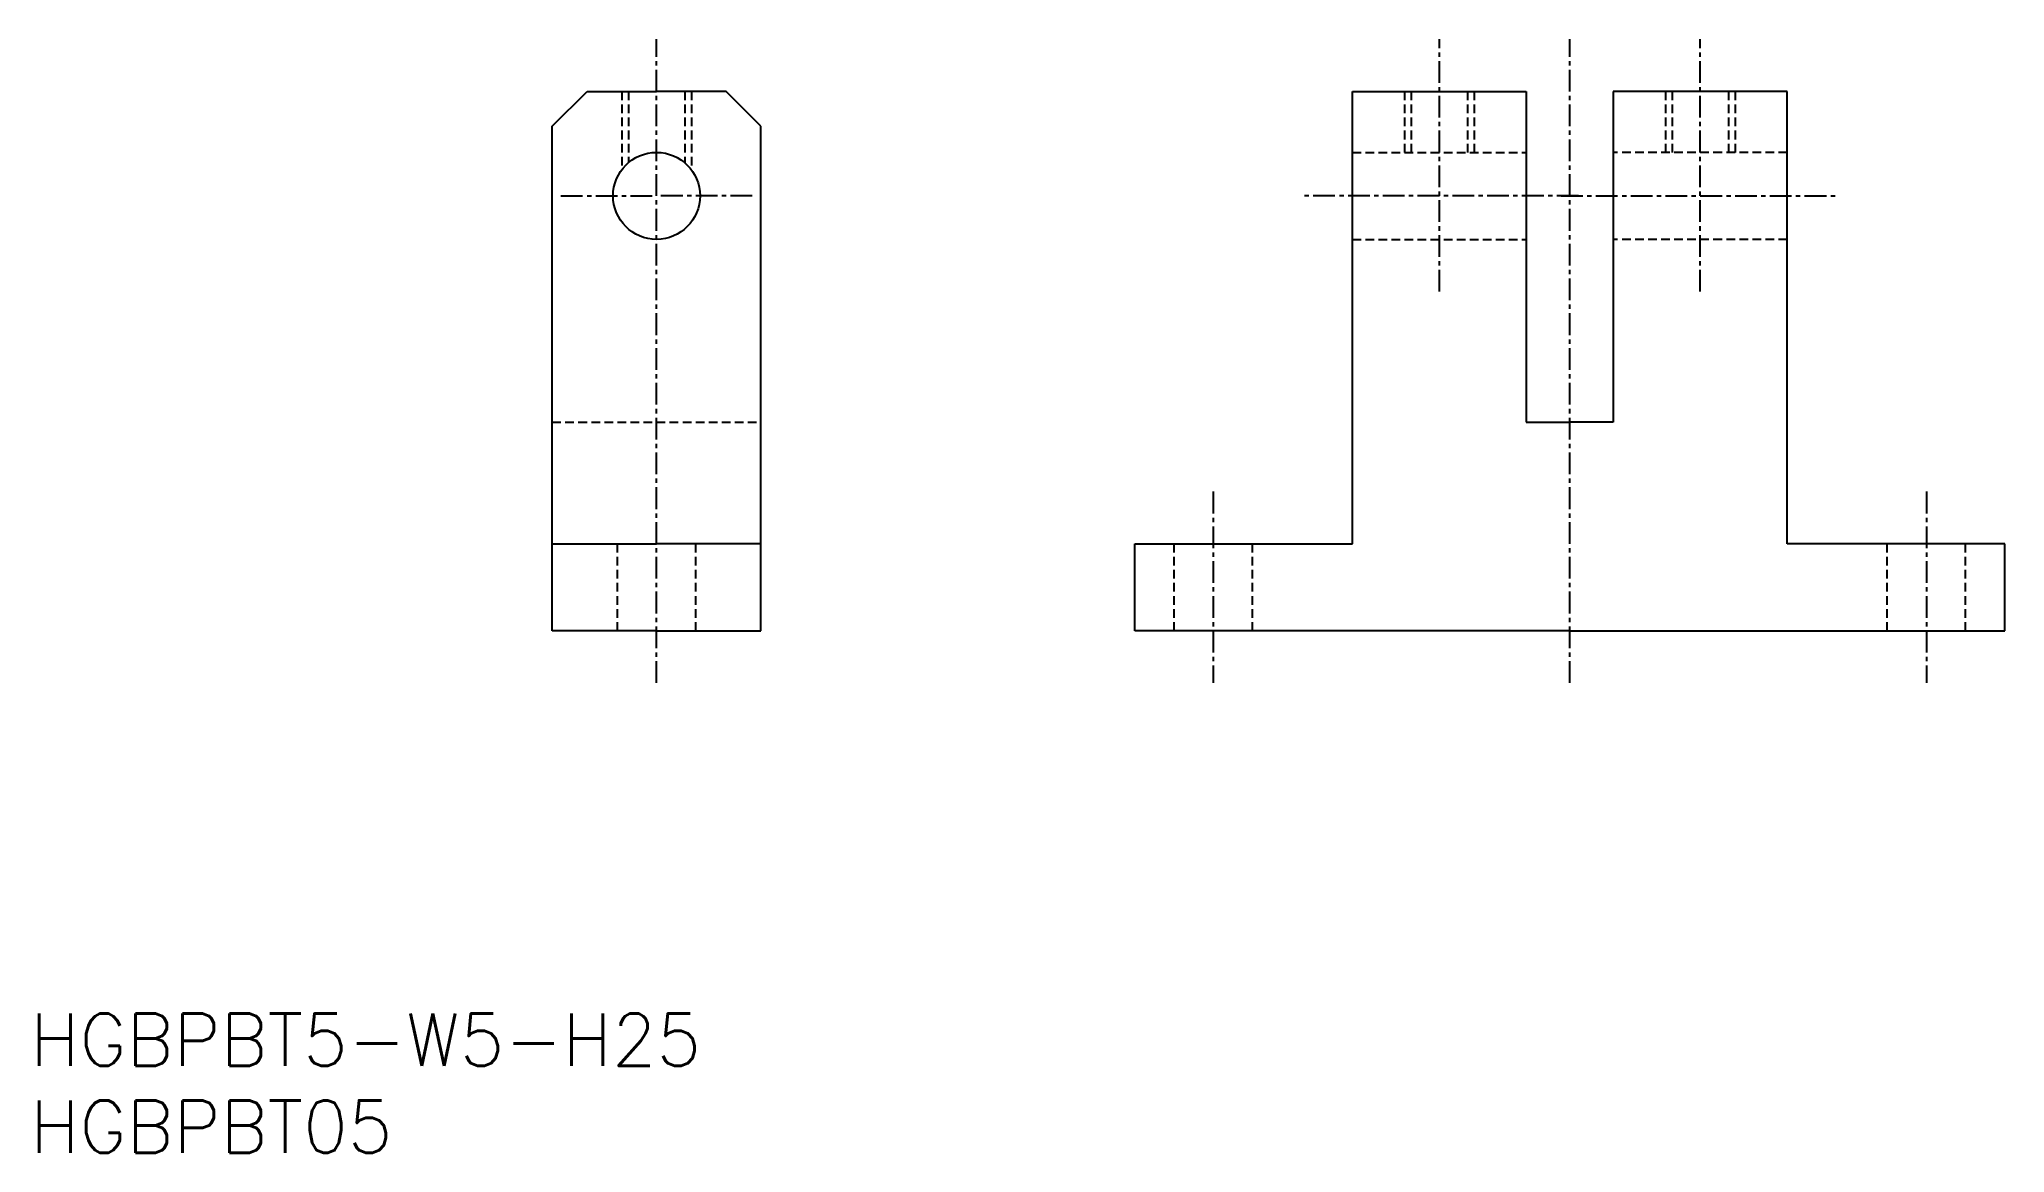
# Model space of a CAD drawing. Extents: x 1 to 114, y 0 to 64.
import ezdxf

# ---------------------------------------------------------------- set-up
doc = ezdxf.new("R2010")
doc.units = 0
doc.linetypes.add('CENTER', pattern=[2, 1.25, -0.25, 0.25, -0.25])
doc.linetypes.add('DASHED', pattern=[0.75, 0.5, -0.25])
doc.layers.get('0').update_dxf_attribs({"linetype": 'CONTINUOUS'})
doc.layers.add('CENTER', color=1, linetype='CENTER')
doc.styles.get("Standard").update_dxf_attribs({"font": 'txt.shx'})

# ---------------------------------------------------------------- blocks, each defined once
blk = doc.blocks.new('*U12')
at = {"color": 7, "linetype": 'CONTINUOUS'}
blk.add_text('HGBPBT05', height=3, dxfattribs=at).set_placement((0, 0))
blk = doc.blocks.new('*U13')
at = {"color": 7, "linetype": 'CONTINUOUS'}
blk.add_text('HGBPBT5-W5-H25', height=3, dxfattribs=at).set_placement((0, 5))

msp = doc.modelspace()

# ---------------------------------------------------------------- linework, layer by layer
for p, q in [((30, 59), (32, 61)), ((32, 61), (36, 61)), ((40, 61), (36, 61)), ((42, 59), (40, 61)), ((76, 35), (76, 61)), ((76, 61), (86, 61)), ((86, 61), (86, 42)), ((101, 61), (91, 61)), ((91, 61), (91, 42)), ((101, 35), (101, 61)), ((30, 30), (30, 59)), ((42, 30), (42, 59)), ((86, 42), (88.5, 42)), ((91, 42), (88.5, 42)), ((30, 35), (36, 35)), ((42, 35), (36, 35)), ((63.5, 35), (76, 35)), ((63.5, 30), (63.5, 35)), ((113.5, 35), (101, 35)), ((113.5, 30), (113.5, 35)), ((36, 30), (30, 30)), ((36, 30), (42, 30)), ((88.5, 30), (63.5, 30)), ((88.5, 30), (113.5, 30))]:
    msp.add_line(p, q)
at = {"color": 3, "linetype": 'DASHED'}
for p, q in [((34, 61), (34, 56.5)), ((34.379, 61), (34.379, 56.903)), ((37.621, 61), (37.621, 56.903)), ((38, 61), (38, 56.5)), ((79, 61), (79, 57.5)), ((79.379, 61), (79.379, 57.5)), ((82.621, 61), (82.621, 57.5)), ((83, 61), (83, 57.5)), ((94, 61), (94, 57.5)), ((94.379, 61), (94.379, 57.5)), ((97.621, 61), (97.621, 57.5)), ((98, 61), (98, 57.5)), ((76, 57.5), (86, 57.5)), ((101, 57.5), (91, 57.5)), ((76, 52.5), (86, 52.5)), ((101, 52.5), (91, 52.5)), ((30, 42), (42, 42)), ((33.75, 30), (33.75, 35)), ((38.25, 30), (38.25, 35)), ((65.75, 30), (65.75, 35)), ((70.25, 30), (70.25, 35)), ((106.75, 30), (106.75, 35)), ((111.25, 30), (111.25, 35))]:
    msp.add_line(p, q, dxfattribs=at)
msp.add_circle((36, 55), 2.5)
at = {"layer": 'CENTER', "color": 1, "linetype": 'CENTER'}
for p, q in [((36, 27), (36, 64)), ((81, 49.5), (81, 64)), ((88.5, 27), (88.5, 64)), ((96, 49.5), (96, 64)), ((30.5, 55), (36, 55)), ((41.5, 55), (36, 55)), ((89, 55), (73, 55)), ((88, 55), (104, 55)), ((68, 38), (68, 27)), ((109, 38), (109, 27))]:
    msp.add_line(p, q, dxfattribs=at)

# ---------------------------------------------------------------- block references
at = {"color": 7, "linetype": 'CONTINUOUS'}
for name in ['*U13', '*U12']:
    msp.add_blockref(name, (0, 0), dxfattribs=at)

doc.saveas('drawing.dxf')
